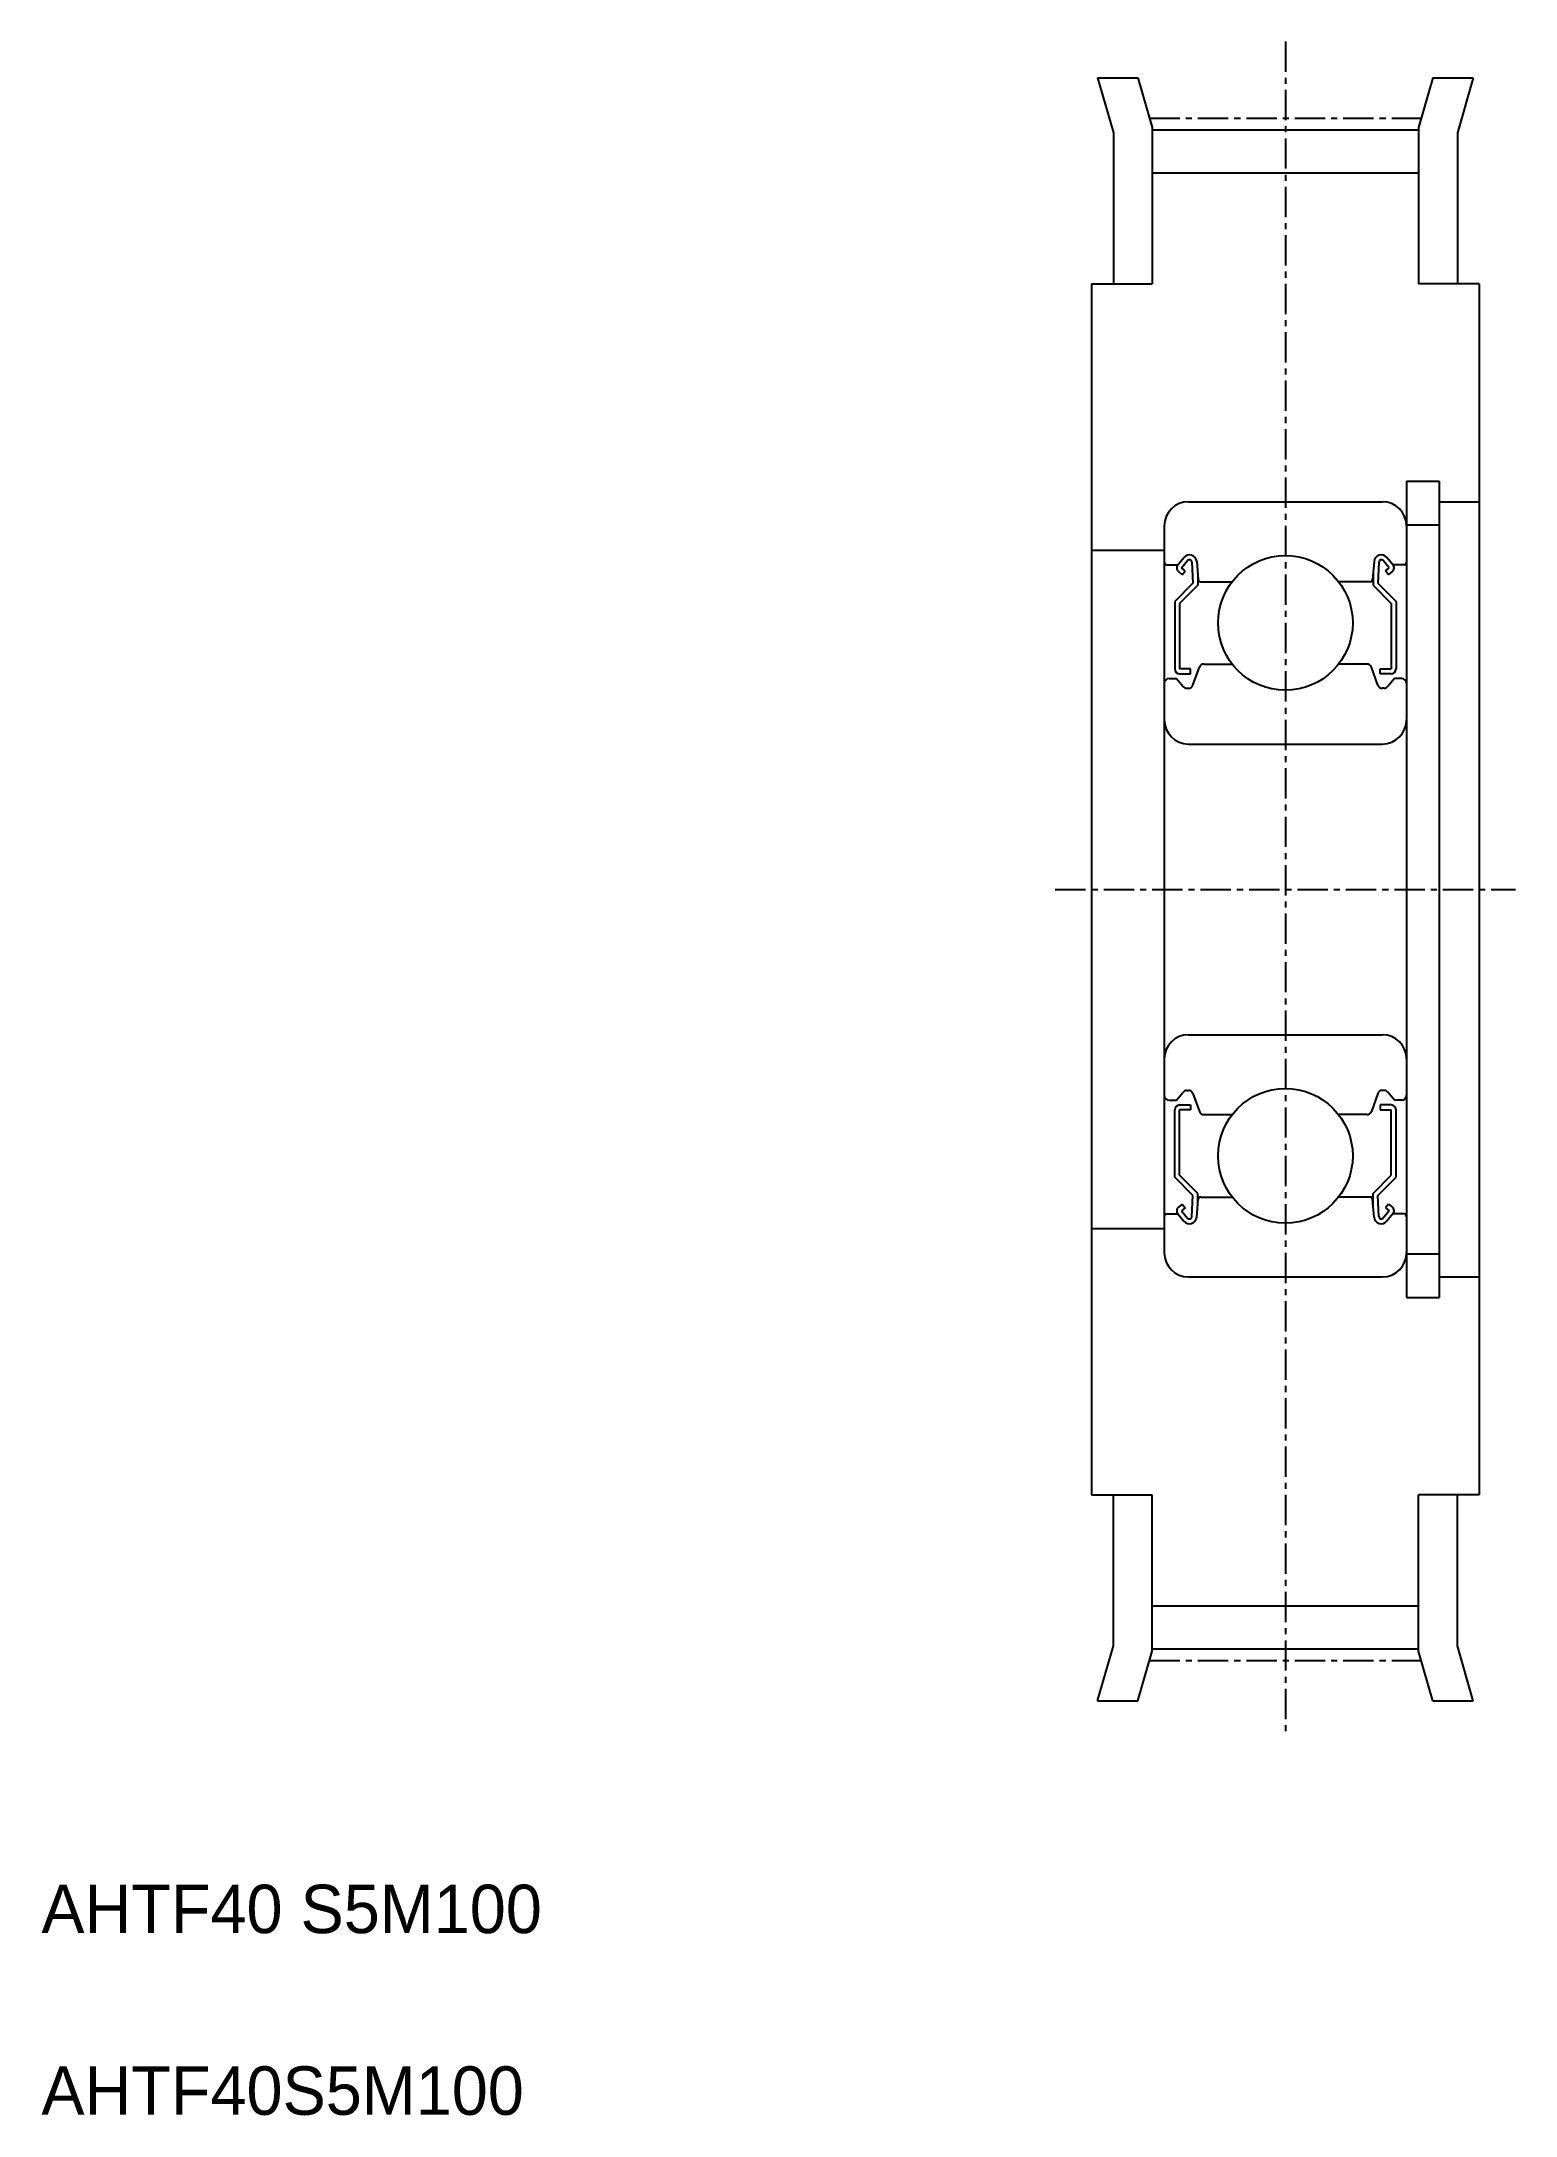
# Model space of a CAD drawing. Extents: x 5 to 65.9, y 5 to 90.6.
import ezdxf

# ---------------------------------------------------------------- set-up
doc = ezdxf.new("R2010")
doc.units = 0
doc.linetypes.add('CENTER', pattern=[2, 1.25, -0.25, 0.25, -0.25])
doc.layers.get('0').update_dxf_attribs({"linetype": 'CONTINUOUS'})
doc.layers.add('CENTER', color=1, linetype='CENTER')

msp = doc.modelspace()

# ---------------------------------------------------------------- linework, layer by layer
at = {"color": 7, "linetype": 'CONTINUOUS'}
for p, q in [((48.601, 89.087), (49.258, 86.811)), ((48.601, 89.087), (50.266, 89.087)), ((50.266, 89.087), (50.858, 87.037)), ((62.45, 89.087), (61.858, 87.037)), ((62.45, 89.087), (64.115, 89.087)), ((64.115, 89.087), (63.458, 86.811)), ((49.258, 86.811), (49.258, 80.587)), ((50.858, 87.037), (50.858, 80.587)), ((50.858, 86.937), (61.858, 86.937)), ((61.858, 87.037), (61.858, 80.587)), ((63.458, 86.811), (63.458, 80.587)), ((50.858, 85.167), (61.858, 85.167)), ((48.358, 80.587), (50.858, 80.587)), ((48.358, 80.587), (48.358, 30.587)), ((64.358, 80.587), (61.858, 80.587)), ((64.358, 80.587), (64.358, 30.587)), ((61.358, 72.437), (61.358, 38.737)), ((61.358, 72.437), (62.706, 72.437)), ((62.706, 72.437), (62.706, 38.737)), ((52.358, 71.587), (60.358, 71.587)), ((62.706, 71.587), (64.358, 71.587)), ((51.358, 70.587), (51.358, 40.587)), ((61.358, 70.637), (62.706, 70.637)), ((61.358, 70.587), (61.358, 40.587)), ((48.358, 69.587), (51.358, 69.587)), ((51.458, 68.987), (51.918, 68.987)), ((51.918, 68.987), (52.168, 69.284)), ((52.096, 68.577), (51.943, 68.705)), ((52.071, 68.858), (52.321, 69.156)), ((52.224, 68.73), (52.071, 68.858)), ((52.096, 68.577), (52.224, 68.73)), ((52.498, 69.097), (52.541, 68.22)), ((52.696, 69.118), (52.761, 68.378)), ((52.741, 68.607), (52.741, 68.137)), ((60.02, 69.118), (59.955, 68.378)), ((59.975, 68.607), (59.975, 68.137)), ((60.218, 69.097), (60.175, 68.22)), ((60.645, 68.858), (60.395, 69.156)), ((60.492, 68.73), (60.645, 68.858)), ((60.62, 68.577), (60.492, 68.73)), ((60.798, 68.987), (60.548, 69.284)), ((60.62, 68.577), (60.773, 68.705)), ((61.258, 68.987), (60.798, 68.987)), ((52.541, 68.22), (51.791, 67.47)), ((52.741, 68.137), (51.991, 67.387)), ((52.861, 68.287), (54.161, 68.287)), ((59.855, 68.287), (58.555, 68.287)), ((59.975, 68.137), (60.725, 67.387)), ((60.175, 68.22), (60.925, 67.47)), ((51.791, 67.47), (51.791, 64.687)), ((51.991, 67.387), (51.991, 64.687)), ((60.725, 67.387), (60.725, 64.687)), ((60.925, 67.47), (60.925, 64.687)), ((51.558, 64.287), (51.858, 64.287)), ((51.858, 64.287), (52.134, 63.958)), ((52.441, 64.687), (51.991, 64.687)), ((51.991, 64.487), (52.441, 64.487)), ((52.441, 64.487), (52.441, 64.687)), ((52.54, 64.019), (52.808, 64.755)), ((52.996, 64.887), (54.161, 64.887)), ((59.72, 64.887), (58.555, 64.887)), ((60.176, 64.019), (59.908, 64.755)), ((60.275, 64.487), (60.275, 64.687)), ((60.275, 64.687), (60.725, 64.687)), ((60.725, 64.487), (60.275, 64.487)), ((60.858, 64.287), (60.582, 63.958)), ((61.158, 64.287), (60.858, 64.287)), ((52.287, 63.887), (52.352, 63.887)), ((60.429, 63.887), (60.364, 63.887)), ((52.358, 61.587), (60.358, 61.587)), ((52.358, 49.587), (60.358, 49.587)), ((51.858, 46.887), (52.134, 47.216)), ((52.287, 47.287), (52.352, 47.287)), ((52.54, 47.155), (52.808, 46.419)), ((60.176, 47.155), (59.908, 46.419)), ((60.429, 47.287), (60.364, 47.287)), ((60.858, 46.887), (60.582, 47.216)), ((51.558, 46.887), (51.858, 46.887)), ((51.791, 43.704), (51.791, 46.487)), ((51.991, 46.687), (52.441, 46.687)), ((51.991, 43.787), (51.991, 46.487)), ((52.441, 46.487), (51.991, 46.487)), ((52.441, 46.687), (52.441, 46.487)), ((52.996, 46.287), (54.161, 46.287)), ((59.72, 46.287), (58.555, 46.287)), ((60.725, 46.687), (60.275, 46.687)), ((60.275, 46.687), (60.275, 46.487)), ((60.275, 46.487), (60.725, 46.487)), ((60.725, 43.787), (60.725, 46.487)), ((61.158, 46.887), (60.858, 46.887)), ((60.925, 43.704), (60.925, 46.487)), ((52.541, 42.954), (51.791, 43.704)), ((52.741, 43.037), (51.991, 43.787)), ((59.975, 43.037), (60.725, 43.787)), ((60.175, 42.954), (60.925, 43.704)), ((52.498, 42.077), (52.541, 42.954)), ((52.741, 42.567), (52.741, 43.037)), ((52.861, 42.887), (54.161, 42.887)), ((59.855, 42.887), (58.555, 42.887)), ((59.975, 42.567), (59.975, 43.037)), ((60.218, 42.077), (60.175, 42.954)), ((51.458, 42.187), (51.918, 42.187)), ((51.918, 42.187), (52.168, 41.889)), ((52.096, 42.597), (51.943, 42.469)), ((52.224, 42.444), (52.071, 42.316)), ((52.071, 42.316), (52.321, 42.018)), ((52.096, 42.597), (52.224, 42.444)), ((52.696, 42.056), (52.761, 42.796)), ((60.02, 42.056), (59.955, 42.796)), ((60.645, 42.316), (60.395, 42.018)), ((60.62, 42.597), (60.492, 42.444)), ((60.492, 42.444), (60.645, 42.316)), ((60.798, 42.187), (60.548, 41.889)), ((60.62, 42.597), (60.773, 42.469)), ((61.258, 42.187), (60.798, 42.187)), ((48.358, 41.587), (51.358, 41.587)), ((61.358, 40.537), (62.706, 40.537)), ((52.358, 39.587), (60.358, 39.587)), ((62.706, 39.587), (64.358, 39.587)), ((61.358, 38.737), (62.706, 38.737)), ((48.358, 30.587), (50.858, 30.587)), ((49.258, 24.363), (49.258, 30.587)), ((50.858, 24.137), (50.858, 30.587)), ((61.858, 24.137), (61.858, 30.587)), ((64.358, 30.587), (61.858, 30.587)), ((63.458, 24.363), (63.458, 30.587)), ((50.858, 26.007), (61.858, 26.007)), ((48.601, 22.087), (49.258, 24.363)), ((50.266, 22.087), (50.858, 24.137)), ((50.858, 24.237), (61.858, 24.237)), ((62.45, 22.087), (61.858, 24.137)), ((64.115, 22.087), (63.458, 24.363)), ((48.601, 22.087), (50.266, 22.087)), ((62.45, 22.087), (64.115, 22.087))]:
    msp.add_line(p, q, dxfattribs=at)
for centre in [(56.358, 66.587), (56.358, 66.587), (56.358, 44.587), (56.358, 44.587)]:
    msp.add_circle(centre, 2.778, dxfattribs=at)
for centre, radius, start, end in [((52.358, 70.587), 1, 90, 180), ((60.358, 70.587), 1, 0, 90), ((52.398, 69.092), 0.3, 4.99683, 140.00119), ((60.319, 69.092), 0.3, 39.99881, 175.00317), ((51.458, 69.087), 0.1, 180, 270), ((52.071, 68.858), 0.2, 140.00119, 230.08703), ((52.398, 69.092), 0.1, 2.81979, 140.00022), ((60.318, 69.092), 0.1, 39.99978, 177.18021), ((60.645, 68.858), 0.2, 309.91297, 39.99881), ((61.258, 69.087), 0.1, 270, 0), ((52.861, 68.387), 0.1, 184.99683, 270), ((59.855, 68.387), 0.1, 270, 355.00317), ((51.558, 64.087), 0.2, 90, 180), ((51.991, 64.687), 0.2, 180, 270), ((52.996, 64.687), 0.2, 90, 159.99165), ((59.72, 64.687), 0.2, 20.00835, 90), ((60.725, 64.687), 0.2, 270, 0), ((61.158, 64.087), 0.2, 0, 90), ((52.287, 64.087), 0.2, 219.9952, 270), ((52.352, 64.087), 0.2, 270, 339.99165), ((60.364, 64.087), 0.2, 200.00835, 270), ((60.429, 64.087), 0.2, 270, 320.0048), ((52.358, 62.587), 1, 180, 270), ((60.358, 62.587), 1, 270, 0), ((52.358, 48.587), 1, 90, 180), ((60.358, 48.587), 1, 0, 90), ((52.287, 47.087), 0.2, 90, 140.0048), ((52.352, 47.087), 0.2, 20.00835, 90), ((60.364, 47.087), 0.2, 90, 159.99165), ((60.429, 47.087), 0.2, 39.9952, 90), ((51.558, 47.087), 0.2, 180, 270), ((51.991, 46.487), 0.2, 90, 180), ((52.996, 46.487), 0.2, 200.00835, 270), ((59.72, 46.487), 0.2, 270, 339.99165), ((60.725, 46.487), 0.2, 0, 90), ((61.158, 47.087), 0.2, 270, 0), ((52.861, 42.787), 0.1, 90, 175.00317), ((59.855, 42.787), 0.1, 4.99683, 90), ((51.458, 42.087), 0.1, 90, 180), ((52.071, 42.316), 0.2, 129.91297, 219.99881), ((52.398, 42.082), 0.3, 219.99881, 355.00317), ((52.398, 42.082), 0.1, 219.99978, 357.18021), ((60.319, 42.082), 0.3, 184.99683, 320.00119), ((60.318, 42.082), 0.1, 182.81979, 320.00022), ((60.645, 42.316), 0.2, 320.00119, 50.08703), ((61.258, 42.087), 0.1, 0, 90), ((52.358, 40.587), 1, 180, 270), ((60.358, 40.587), 1, 270, 0)]:
    msp.add_arc(centre, radius, start, end, dxfattribs=at)
at = {"layer": 'CENTER', "color": 1, "linetype": 'CENTER'}
for p, q in [((56.358, 90.587), (56.358, 20.587)), ((50.748, 87.417), (61.968, 87.417)), ((46.858, 55.587), (65.858, 55.587)), ((50.748, 23.757), (61.968, 23.757))]:
    msp.add_line(p, q, dxfattribs=at)

# ---------------------------------------------------------------- texts
at = {"color": 7, "linetype": 'CONTINUOUS'}
for s, p in [('AHTF40 S5M100', (5, 12.5)), ('AHTF40S5M100', (5, 5))]:
    msp.add_text(s, height=2, dxfattribs=at).set_placement(p)

doc.saveas('drawing.dxf')
